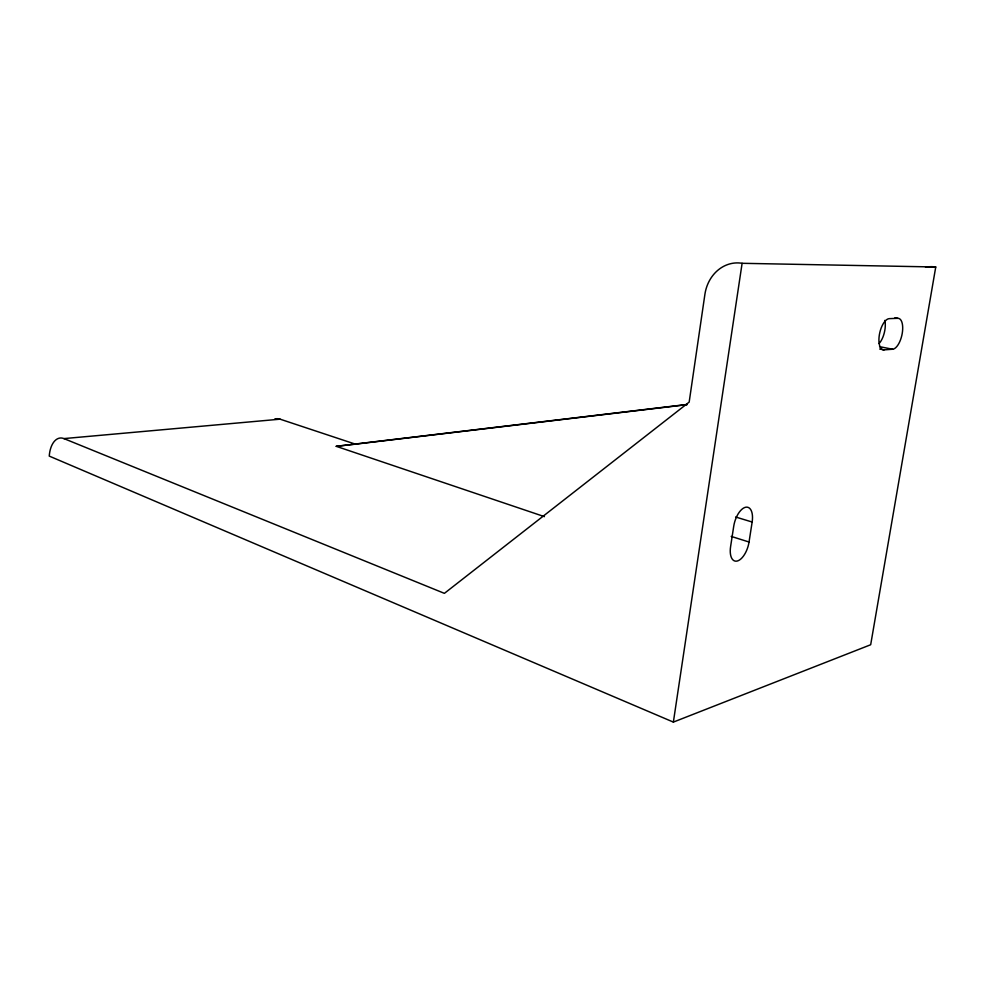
<?xml version="1.0" encoding="UTF-8"?>
<svg xmlns="http://www.w3.org/2000/svg" width="985" height="985" viewBox="0 0 985 985"><rect width="100%" height="100%" fill="white"/><g stroke="black" fill="none" stroke-linecap="round" stroke-linejoin="round"><path stroke-width="1.48" d="M673.371 722.091L742.111 263.303L935.75 266.997L870.678 644.744L673.371 722.091L49.25 456.092A23.714 13.125 84.8 0 1 63.926 438.596L280.122 419.179L355.388 444.161L686.902 404.663M749.043 542.021L752.146 522.025A17.521 8.545 -73.6 0 0 745.546 507.263A17.521 8.545 -73.6 0 0 733.726 526.249L730.599 546.589A17.484 8.496 -73.2 0 0 737.236 561.031A17.484 8.496 -73.2 0 0 749.043 542.021L731.202 536.406M544.422 516.633L336.217 446.316L687.321 404.441M336.217 446.316L355.388 444.161M879.667 348.998L884.038 349.872L892.607 349.244A15.785 6.87 -77.3 0 0 902.235 333.386A15.785 6.87 -77.3 0 0 897.827 318.315L894.909 317.773M897.827 318.315L889.27 318.647A15.932 6.993 -77.3 0 0 879.383 334.666A15.932 6.993 -77.3 0 0 884.038 349.872M879.568 346.658L892.607 349.244M735.623 517.002L752.146 522.025M63.926 438.596L444.395 593.352L689.168 402.114L704.891 294.416A37.455 32.677 -88.6 0 1 742.111 263.303M925.518 267.28A30.621 29.39 -78.8 0 1 935.75 266.997M274.803 418.994A20.747 13.593 84.5 0 1 280.122 419.179M884.85 320.384A15.649 6.944 -77.4 0 1 879.125 343.506"/></g></svg>
